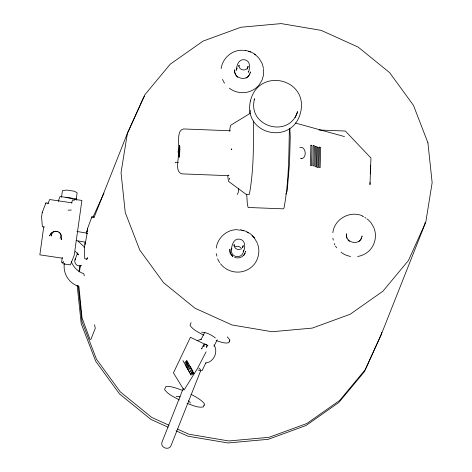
<?xml version="1.0" encoding="UTF-8"?>
<svg xmlns="http://www.w3.org/2000/svg" width="472" height="472" viewBox="0 0 472 472"><rect width="100%" height="100%" fill="white"/><g stroke="black" fill="none" stroke-linecap="round" stroke-linejoin="round"><path stroke-width="0.71" d="M234.661 72.169L234.761 69.732C233.274 78.358 246.738 82.01 249.83 73.833M263.653 68.983L263.653 74.499L262.196 79.809L259.393 84.565A21.464 21.098 12.8 0 1 229.321 88.217M248.307 71.272L248.278 72.31C250.414 68.033 250.484 60.681 244.531 59.726C238.531 58.717 236.602 65.773 236.277 70.34L237.28 67.962M370.042 182.505L369.983 184.67L370.957 158.031L345.327 131.033L319.031 130.006M370.278 173.849L370.514 165.188M87.456 230.495L87.42 229.752M238.625 188.753L238.289 192.222L237.387 194.529M84.695 244.531L84.93 242.732M43.707 227.014L39.849 254.845L62.387 258.19M58.587 201.538L58.888 199.426L60.056 196.476L76.582 198.924L76.405 200.193M61.508 197.349L62.451 190.623L66.871 190.068L74.358 191.225L77.125 192.771L76.187 199.497M62.286 257.334L61.572 262.444L63.071 262.668M63.277 261.205L62.882 263.783L70.393 264.898L74.24 255.187L81.892 200.441L74.381 199.326L73.903 200.523M249.877 113.127L250.26 110.371M229.457 131.234L230.548 125.345L250.172 113.351M87.143 233.115L85.231 243.906M78.971 271.724L80.016 265.282M79.408 271.896L80.452 265.447M381.83 332.241L380.916 335.403L364.413 371.694L338.896 402.415L306.104 425.478L268.214 439.326L227.935 442.972L187.945 436.199L176.056 430.818M425.195 222.294L424.847 224.442L381.701 333.421L365.198 369.712L339.681 400.433L306.888 423.496L269.052 437.32L228.737 440.96L188.741 434.187L177.513 429.107M61.478 238.106L61.207 239.64C62.363 237.015 61.277 233.758 58.876 232.23M250.278 72.293L250.367 71.886L249.747 74.246L247.747 76.936M245.393 251.723L245.475 251.31L244.856 253.676L243.829 255.417M361.994 236.36L362.077 235.947L361.458 238.307L360.431 240.053L358.974 241.475M86.866 231.451L87.668 228.247M238.72 66.511L239.044 65.089C238.195 70.788 247.611 71.927 248.101 66.163L247.452 69.012M231.386 249.771C231.717 245.204 233.646 238.148 239.64 239.151C245.599 240.112 245.528 247.458 243.393 251.741M233.835 245.941L234.159 244.514L234.507 246.815M242.726 247.729L243.216 245.593L242.348 247.747M42.273 212.294L41.589 216.813L42.344 226.69L44.598 227.02M221.132 68.641C222.448 58.245 232.153 49.613 242.726 50.286M216.241 248.065C217.557 237.676 227.268 229.044 237.835 229.716M190.293 403.141L189.992 402.162L188.298 400.828M186.959 403.336C192.204 405.047 197.809 408.144 203.426 406.911L204.494 404.103L203.42 402.492L201.09 400.439A21.464 4.089 24.5 0 0 190.977 394.321M216.135 340.583C220.212 341.651 224.583 343.923 228.849 342.707L229.911 339.899L227.268 336.902M332.843 232.702C334.312 219.102 349.982 210.359 362.407 215.846M91.48 217.917L91.898 216.784L93.834 217.102L93.999 217.663L127.304 133.552L143.807 97.261L144.733 96.14M86.824 259.305L87.332 257.818L86.824 259.305L84.718 258.668L84.523 246.614M87.485 228.743L91.898 216.784M45.719 203.479L45.949 202.895L48.203 203.231L47.973 203.815M42.232 212.406L45.949 202.895M48.02 203.568L49.625 199.52L72.163 202.86M49.837 235.386L49.625 235.923C50.451 232.584 54.156 230.454 57.436 231.551M71.419 203.102L72.759 199.733L74.257 199.957M60.027 238.448C64.109 231.221 52.014 227.976 51.23 236.035L51.684 234.956M74.9 259.936L77.756 252.726M87.556 230.112L86.27 233.369L87.178 231.374M84.004 247.357L85.29 244.101M175.236 162.875L175.49 162.238L178.422 162.35M254.119 99.875L254.561 98.766C246.815 126.508 289 139.21 297.637 111.616L295.071 117.681M182.988 360.673L191.125 375.122L185.466 365.068M183.254 388.432L161.967 442.205C160.008 448.017 169.654 450.978 171.259 445.043L200.63 370.856M201.857 348.371L201.609 348.991L204.169 343.64L207.869 345.439L207.627 346.053M285.879 194.145L287.2 190.806L289.531 162.97L290.239 136.998L289.849 128.307M191.077 322.553L190.021 325.367C193.195 330.076 198.771 332.435 203.585 335.132M92.766 217.657L103.964 193.089M179.319 150.715L179.389 149.211L179.236 153.341L179.307 151.276M200.865 339.763L204.842 332.329M206.105 351.799L197.438 368.573L184.015 390.096L173.436 372.88L190.44 337.262L203.361 343.539M205.94 362.726L202.075 370.626L200.801 370.774L198.11 370.007M213.999 346.271L217.22 339.692M244.944 253.263C243.322 257.134 238.496 258.998 234.661 257.37M361.546 237.9C358.454 246.071 344.985 242.419 346.477 233.799L346.377 236.23L346.908 238.189M204.11 346.041L203.751 346.631C203.55 342.825 208.984 344.412 206.364 347.392L206.376 346.702M50.292 234.513L52.168 232.737M246.071 78.075L247.257 77.408M197.084 340.684L201.273 339.197M240.508 249.181C238.649 249.948 236.389 249.381 235.121 247.824M201.556 332.188C206.565 332.152 211.485 334.984 215.415 337.958M229.209 341.073L229.652 340.955M176.139 396.386L177.737 396.315L180.245 396.987M203.786 405.277L204.234 405.159M301.567 158.374L300.711 158.592C307.437 159.105 306.175 145.854 299.785 147.4M205.674 363.015C213.863 362.136 218.601 351.717 213.958 344.932M68.08 210.14L71.296 210.046M243.286 50.64L245.21 50.651M238.395 230.065L240.319 230.082M230.584 130.785L183.478 128.95C175.56 130.655 180.215 146.597 178.062 151.701C179.844 157.158 173.95 171.395 181.797 173.861L228.902 175.702L228.548 175.065M65.832 197.467L72.647 198.517M76.906 231.457L87.692 233.286M76.075 240.59L85.42 242.177M245.287 50.309L250.691 51.778L255.535 54.575M240.401 229.74L245.806 231.209L250.65 234.006L254.603 237.935M295.277 122.997L344.495 136.579M168.929 425.219L151.76 417.449L120.283 391.872L96.489 359.227L81.998 321.721L78.175 285.542M168.132 427.231L150.963 419.461L119.51 393.908L95.733 361.275L81.213 323.703L77.16 285.348M179.384 399.949C174.174 397.064 168.079 394.627 164.604 389.571L165.654 386.757L167.23 386.332L170.014 386.562A21.464 4.089 24.5 0 1 182.747 390.55M198.966 368.119L200.57 369.694M78.075 241.127L83.656 246.337M237.67 77.331L236.218 75.886L234.838 72.818M347.935 239.953L349.386 241.398M232.879 256.343L230.401 253.145L229.876 249.163L229.775 251.594L230.301 253.558M232.785 256.762L230.643 254.142M75.319 251.31L78.311 254.904L77.874 253.836L77.974 254.19M427.945 142.868L413.425 105.297L389.648 72.664L358.195 47.111L321.214 30.379L281.223 23.6L240.95 27.246L203.054 41.099L170.262 64.157L144.745 94.878L127.399 133.305L121.038 172.693L125.245 212.5L139.736 250.001L163.53 282.645L194.995 308.216L231.994 324.96L272.008 331.739L312.299 328.093L350.13 314.269L382.922 291.212L408.439 260.485L425.791 222.064L432.151 182.67L427.909 142.78M373.924 227.71L371.134 222.914A21.464 21.098 12.8 0 0 367.175 218.984M257.323 243.074L254.526 238.277A21.464 21.098 12.8 0 0 252.172 235.699M71.29 261.671C73.425 267.311 78.104 271.76 83.809 273.689L84.264 275.843M374.101 228.365C376.721 235.097 375.417 242.891 371.11 248.626A21.464 21.098 12.8 0 1 357.575 256.497M332.843 238.218L333.374 240.183M334.259 243.458L334.282 243.552A21.464 21.098 12.8 0 0 334.86 244.815M263.453 68.228L262.214 63.649L259.417 58.852A21.464 21.098 12.8 0 0 254.325 54.109M222.542 79.396L222.572 79.491A21.464 21.098 12.8 0 0 224.554 83.16M257.5 243.729C260.119 250.461 258.815 258.255 254.508 263.99A21.464 21.098 12.8 0 1 224.991 268.061M216.235 253.582L216.949 256.202M217.657 258.827L217.68 258.916A21.464 21.098 12.8 0 0 219.663 262.591M94.53 324.695L95.285 328.288L90.907 339.344L89.969 339.309L82.016 317.809L78.936 286.498A20.957 20.573 21.6 0 1 64.363 263.37M227.781 176.015L228.454 181.307L246.443 194.588L249.352 194.434C253.753 170.339 253.606 145.535 253.352 121.097M246.691 194.122L247.387 204.506L248.154 207.479L283.029 208.836L283.955 208.176C288.976 181.879 288.799 154.84 289.395 128.154M81.674 265.447A4.732 4.649 21.6 0 1 75.402 258.833M248.638 51.413A21.464 21.098 12.8 0 1 250.614 52.126M350.596 256.443A21.464 21.098 12.8 0 1 341.032 252.284M336.666 247.794A21.464 21.098 12.8 0 1 335.521 246.042M362.331 216.188A21.464 21.098 12.8 0 1 363.599 216.766M364.844 217.433A21.464 21.098 12.8 0 1 366.042 218.176M224.43 267.648A21.464 21.098 12.8 0 1 220.477 263.718M241.699 230.318A21.464 21.098 12.8 0 1 243.753 230.837M246.998 232.13A21.464 21.098 12.8 0 1 248.242 232.796M234.549 247.222A4.561 4.484 12.8 0 1 241.57 248.992M243.434 250.178A6.083 5.977 12.8 0 1 236.431 256.656A6.083 5.977 12.8 0 1 231.84 248.272M229.534 178.658L229.469 179.083L229.534 178.658M231.705 148.94L231.681 149.565L231.705 148.94M310.906 145.193L310.352 165.454L311.49 165.755L312.039 145.488L310.906 145.193M313.337 145.459L312.788 165.719L313.927 166.02L314.476 145.754L313.337 145.459M315.556 146.285L315.001 166.551L316.14 166.846L316.688 146.585L315.556 146.285M317.491 147.152L316.942 167.412L318.075 167.713L318.629 147.447L317.491 147.152M319.544 147.122L318.995 167.389L320.128 167.684L320.683 147.423L319.544 147.122M179.791 149.4L179.785 151.146A6.024 0.389 -87.8 0 1 179.018 156.792A6.024 0.389 -87.8 0 1 179.313 146.757A6.024 0.389 -87.8 0 1 179.826 149.595L179.791 149.4M191.284 372.845L191.768 374.131L192.44 374.502L193.19 373.836L192.965 372.343L193.65 373.7L193.957 373.075L192.877 371.594L192.263 372.054L192.381 373.718L191.65 372.207L191.284 372.845M250.437 100.961C242.632 134.957 292.669 146.125 300.658 112.194C308.464 78.199 258.432 67.03 250.437 100.961M189.685 365.428L188.127 367.818L187.685 367.051L187.962 366.685L186.635 365.234L189.225 364.632L189.685 365.428M188.912 365.411L188.322 366.207L188.015 365.688L188.912 365.411M186.977 362.638L185.915 363.995L186.334 364.714L188.706 363.735L188.304 363.045L187 363.629L187.945 362.431L187.543 361.735L186.174 362.207L187.189 361.121L186.788 360.425L185.018 362.449L185.437 363.163L186.977 362.638M190.24 366.384L189.726 366.756L190.163 367.505L188.599 368.632L189.024 369.364L190.588 368.237L191.018 368.98L191.532 368.614L190.24 366.384M191.626 368.779L191.113 369.145L191.549 369.895L189.986 371.022L190.411 371.753L191.968 370.626L192.405 371.37L192.912 371.004L191.626 368.779"/></g></svg>
